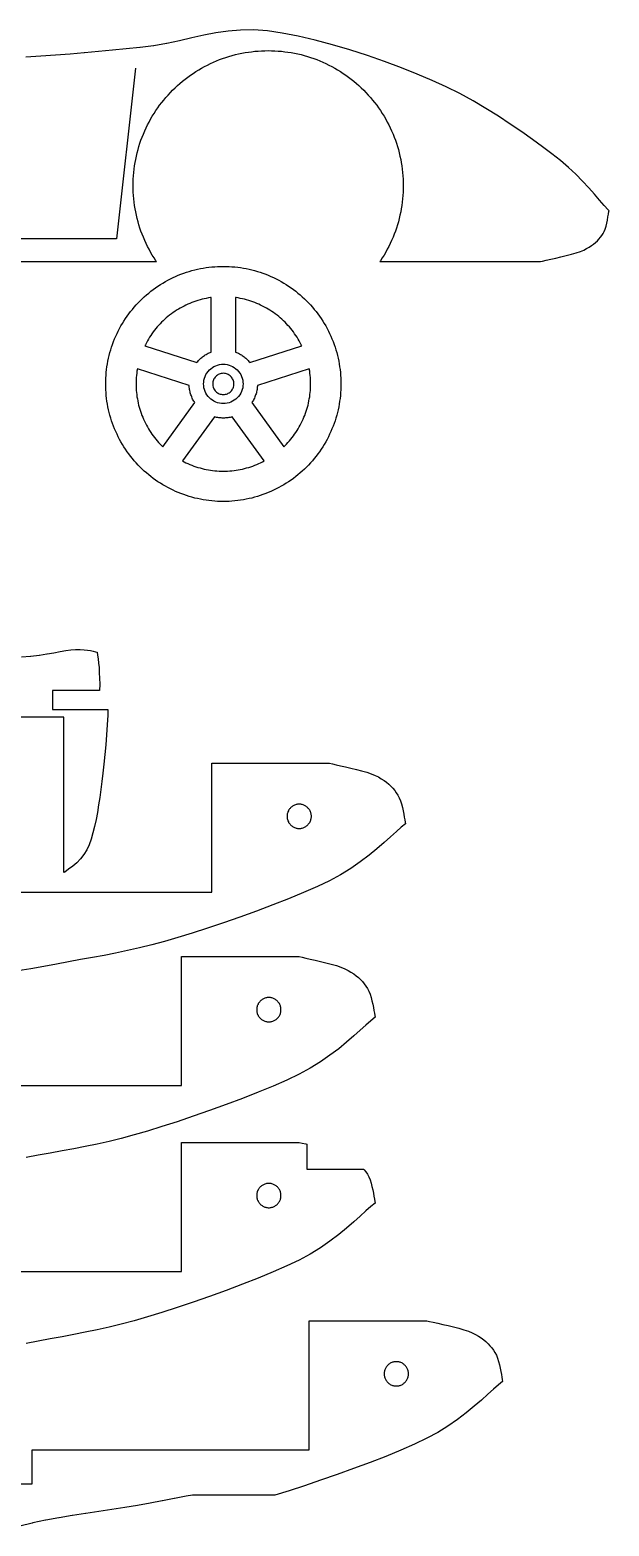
# Model space of a CAD drawing. Header units: metres. Extents: x 5 to 594, y 19 to 394.
# Drawn here: x 512 to 588.3, y 47.9 to 245.2 of the extents above; entities that cross this region are included whole.
import ezdxf

# ---------------------------------------------------------------- set-up
doc = ezdxf.new("R2010")
doc.units = ezdxf.units.M
doc.layers.add('CORTAR', color=1, linetype='Continuous')
doc.layers.add('GRABAR', color=5, linetype='Continuous')

msp = doc.modelspace()

# ---------------------------------------------------------------- linework, layer by layer
at = {"layer": 'CORTAR'}
for points in [[(448.13, 214.64), (528.69, 214.64), (528.61, 214.75), (528.37, 215.12), (528.14, 215.49), (527.92, 215.86), (527.71, 216.25), (527.51, 216.64), (527.32, 217.03), (527.14, 217.43), (526.97, 217.83), (526.8, 218.23), (526.65, 218.64), (526.51, 219.05), (526.38, 219.47), (526.26, 219.89), (526.14, 220.31), (526.04, 220.74), (525.95, 221.17), (525.87, 221.6), (525.8, 222.03), (525.74, 222.46), (525.7, 222.89), (525.66, 223.33), (525.63, 223.77), (525.62, 224.2), (525.61, 224.64), (525.62, 225.08), (525.63, 225.51), (525.66, 225.95), (525.7, 226.38), (525.74, 226.82), (525.8, 227.25), (525.87, 227.68), (525.95, 228.11), (526.04, 228.54), (526.14, 228.96), (526.26, 229.39), (526.38, 229.81), (526.51, 230.22), (526.65, 230.64), (526.8, 231.04), (526.97, 231.45), (527.14, 231.85), (527.32, 232.25), (527.51, 232.64), (527.71, 233.03), (527.92, 233.41), (528.14, 233.79), (528.37, 234.16), (528.61, 234.53), (528.86, 234.89), (529.11, 235.24), (529.38, 235.59), (529.65, 235.93), (529.93, 236.26), (530.22, 236.59), (530.52, 236.91), (530.82, 237.22), (531.14, 237.53), (531.46, 237.83), (531.78, 238.12), (532.12, 238.4), (532.46, 238.67), (532.81, 238.94), (533.16, 239.19), (533.52, 239.44), (533.89, 239.68), (534.26, 239.91), (534.64, 240.13), (535.02, 240.34), (535.41, 240.54), (535.8, 240.73), (536.2, 240.91), (536.6, 241.08), (537, 241.25), (537.41, 241.4), (537.83, 241.54), (538.24, 241.67), (538.66, 241.79), (539.09, 241.91), (539.51, 242.01), (539.94, 242.1), (540.37, 242.18), (540.8, 242.25), (541.23, 242.3), (541.67, 242.35), (542.1, 242.39), (542.54, 242.42), (542.97, 242.43), (543.41, 242.44), (543.85, 242.43), (544.28, 242.42), (544.72, 242.39), (545.16, 242.35), (545.59, 242.3), (546.02, 242.25), (546.45, 242.18), (546.88, 242.1), (547.31, 242.01), (547.74, 241.91), (548.16, 241.79), (548.58, 241.67), (548.99, 241.54), (549.41, 241.4), (549.82, 241.25), (550.22, 241.08), (550.62, 240.91), (551.02, 240.73), (551.41, 240.54), (551.8, 240.34), (552.18, 240.13), (552.56, 239.91), (552.93, 239.68), (553.3, 239.44), (553.66, 239.19), (554.01, 238.94), (554.36, 238.67), (554.7, 238.4), (555.04, 238.12), (555.36, 237.83), (555.68, 237.53), (556, 237.22), (556.3, 236.91), (556.6, 236.59), (556.89, 236.26), (557.17, 235.93), (557.44, 235.59), (557.71, 235.24), (557.96, 234.89), (558.21, 234.53), (558.45, 234.16), (558.68, 233.79), (558.9, 233.41), (559.11, 233.03), (559.31, 232.64), (559.5, 232.25), (559.68, 231.85), (559.86, 231.45), (560.02, 231.04), (560.17, 230.64), (560.31, 230.22), (560.44, 229.81), (560.57, 229.39), (560.68, 228.96), (560.78, 228.54), (560.87, 228.11), (560.95, 227.68), (561.02, 227.25), (561.08, 226.82), (561.13, 226.38), (561.16, 225.95), (561.19, 225.51), (561.21, 225.08), (561.21, 224.64), (561.21, 224.2), (561.19, 223.77), (561.16, 223.33), (561.13, 222.89), (561.08, 222.46), (561.02, 222.03), (560.95, 221.6), (560.87, 221.17), (560.78, 220.74), (560.68, 220.31), (560.57, 219.89), (560.44, 219.47), (560.31, 219.05), (560.17, 218.64), (560.02, 218.23), (559.86, 217.83), (559.68, 217.43), (559.5, 217.03), (559.31, 216.64), (559.11, 216.25), (558.9, 215.86), (558.68, 215.49), (558.45, 215.12), (558.21, 214.75), (558.13, 214.64), (579.29, 214.64), (579.54, 214.7), (579.56, 214.7), (580.06, 214.82), (580.06, 214.82), (580.65, 214.95), (581.3, 215.09), (581.99, 215.25), (582.69, 215.42), (583.37, 215.6), (584.01, 215.78), (584.56, 215.97), (585, 216.15), (585.37, 216.34), (585.72, 216.53), (586.03, 216.73), (586.3, 216.94), (586.56, 217.15), (586.79, 217.37), (587, 217.59), (587.19, 217.84), (587.38, 218.09), (587.55, 218.35), (587.69, 218.61), (587.81, 218.92), (587.93, 219.28), (588.03, 219.68), (588.12, 220.1), (588.19, 220.51), (588.26, 220.9), (588.32, 221.26), (588.32, 221.28), (588.33, 221.33), (588.24, 221.42), (588.22, 221.45), (588.22, 221.45), (587.7, 222.04), (587.69, 222.04), (587.09, 222.74), (586.42, 223.51), (585.67, 224.35), (584.85, 225.23), (583.95, 226.14), (582.98, 227.05), (581.93, 227.96), (580.81, 228.84), (579.57, 229.75), (578.24, 230.72), (576.82, 231.73), (575.32, 232.75), (573.75, 233.78), (572.11, 234.81), (570.41, 235.81), (568.66, 236.77), (566.86, 237.68), (565.01, 238.52), (563.05, 239.34), (560.96, 240.17), (558.75, 240.99), (556.48, 241.78), (554.18, 242.53), (551.87, 243.22), (549.59, 243.84), (547.38, 244.35), (545.27, 244.76), (543.3, 245.04), (541.49, 245.17), (539.77, 245.15), (538.12, 245.01), (536.52, 244.77), (534.93, 244.46), (533.33, 244.11), (531.72, 243.74), (531.71, 243.74), (530.07, 243.39), (530.03, 243.38), (528.35, 243.08), (528.3, 243.07), (526.54, 242.85), (526.51, 242.84), (524.7, 242.66), (524.7, 242.66), (522.88, 242.49), (522.88, 242.49), (521.05, 242.31), (521.04, 242.31), (519.19, 242.15), (519.18, 242.15), (517.31, 241.99), (517.3, 241.99), (515.4, 241.85), (515.39, 241.85), (513.46, 241.72), (513.45, 241.72), (511.49, 241.6)], [(510.9, 162.51), (512.09, 162.61), (512.14, 162.61), (513.22, 162.74), (513.26, 162.75), (514.25, 162.9), (514.27, 162.9), (515.17, 163.06), (515.18, 163.06), (516, 163.21), (516.74, 163.34), (517.41, 163.43), (518.04, 163.47), (518.63, 163.47), (519.16, 163.45), (519.61, 163.4), (520.01, 163.34), (520.35, 163.27), (520.66, 163.19), (520.89, 163.12), (520.94, 162.76), (521, 162.25), (521.06, 161.7), (521.12, 161.1), (521.16, 160.43), (521.2, 159.72), (521.21, 158.94), (521.2, 158.1), (521.2, 158.07), (515, 158.07), (515, 155.57), (522.3, 155.57), (522.26, 154.82), (522.19, 153.56), (522.1, 152.26), (522, 150.94), (521.89, 149.64), (521.77, 148.38), (521.64, 147.18), (521.5, 146.07), (521.36, 145.03), (521.21, 144), (521.06, 142.99), (520.9, 142.02), (520.73, 141.07), (520.53, 140.17), (520.32, 139.31), (520.08, 138.5), (519.81, 137.76), (519.5, 137.07), (519.13, 136.45), (518.69, 135.89), (518.19, 135.38), (517.66, 134.92), (517.12, 134.51), (516.6, 134.14), (516.5, 134.08), (516.5, 154.57), (492, 154.57)], [(499.5, 131.5), (536, 131.5), (536, 148.5), (551.5, 148.5), (551.87, 148.41), (552.36, 148.3), (552.95, 148.17), (553.61, 148.02), (554.31, 147.86), (555.03, 147.69), (555.73, 147.5), (556.4, 147.31), (556.99, 147.11), (557.5, 146.9), (557.93, 146.69), (558.32, 146.46), (558.68, 146.23), (559.01, 145.99), (559.31, 145.74), (559.59, 145.47), (559.84, 145.2), (560.08, 144.91), (560.29, 144.61), (560.5, 144.3), (560.69, 143.95), (560.84, 143.56), (560.98, 143.13), (561.09, 142.68), (561.19, 142.24), (561.27, 141.8), (561.34, 141.4), (561.4, 141.04), (561.45, 140.73), (561.5, 140.5), (560.95, 140.05), (560.3, 139.48), (559.55, 138.8), (558.7, 138.04), (557.75, 137.22), (557.75, 137.22), (556.7, 136.36), (555.55, 135.49), (554.3, 134.62), (552.95, 133.78), (551.5, 133), (549.89, 132.23), (548.08, 131.44), (546.11, 130.62), (544.03, 129.81), (541.88, 129), (539.69, 128.21), (537.52, 127.46), (535.4, 126.74), (533.38, 126.09), (531.5, 125.5), (529.74, 124.99), (528.06, 124.54), (526.44, 124.14), (524.86, 123.79), (523.31, 123.47), (521.78, 123.17), (520.25, 122.89), (518.7, 122.6), (517.12, 122.31), (515.5, 122), (513.83, 121.69), (512.13, 121.41), (510.41, 121.14)], [(495.5, 106), (532, 106), (532, 123), (547.5, 123), (547.87, 122.91), (548.36, 122.8), (548.95, 122.67), (549.61, 122.52), (550.31, 122.36), (551.03, 122.19), (551.73, 122), (552.4, 121.81), (552.99, 121.61), (553.5, 121.4), (553.93, 121.19), (554.32, 120.96), (554.68, 120.73), (555.01, 120.49), (555.31, 120.24), (555.59, 119.97), (555.84, 119.7), (556.08, 119.41), (556.29, 119.11), (556.5, 118.8), (556.69, 118.45), (556.84, 118.06), (556.98, 117.63), (557.09, 117.18), (557.19, 116.74), (557.27, 116.3), (557.34, 115.9), (557.4, 115.54), (557.45, 115.23), (557.5, 115), (556.95, 114.55), (556.3, 113.98), (555.55, 113.3), (554.7, 112.54), (553.75, 111.72), (553.75, 111.72), (552.7, 110.86), (551.55, 109.99), (550.3, 109.12), (548.95, 108.28), (547.5, 107.5), (545.89, 106.73), (544.08, 105.94), (542.11, 105.12), (540.03, 104.31), (537.88, 103.5), (535.69, 102.71), (533.52, 101.96), (531.4, 101.24), (529.38, 100.59), (527.5, 100), (525.74, 99.49), (524.06, 99.04), (522.44, 98.64), (520.86, 98.29), (519.31, 97.97), (517.78, 97.67), (516.25, 97.39), (514.7, 97.1), (513.12, 96.81), (511.5, 96.5)], [(495.5, 81.5), (532, 81.5), (532, 98.5), (547.5, 98.5), (547.87, 98.41), (548.36, 98.3), (548.5, 98.27), (548.5, 95), (556, 95), (556.08, 94.91), (556.29, 94.61), (556.5, 94.3), (556.69, 93.95), (556.84, 93.56), (556.98, 93.13), (557.09, 92.68), (557.19, 92.24), (557.27, 91.8), (557.34, 91.4), (557.4, 91.04), (557.45, 90.73), (557.5, 90.5), (556.95, 90.05), (556.3, 89.48), (555.55, 88.8), (554.7, 88.04), (553.75, 87.22), (552.7, 86.36), (551.55, 85.49), (551.55, 85.49), (550.3, 84.62), (548.95, 83.78), (547.5, 83), (545.89, 82.23), (544.08, 81.44), (542.11, 80.62), (540.03, 79.81), (537.88, 79), (535.69, 78.21), (533.52, 77.46), (531.4, 76.74), (529.38, 76.09), (527.5, 75.5), (525.74, 74.99), (524.06, 74.54), (522.44, 74.14), (520.86, 73.79), (519.31, 73.47), (517.78, 73.17), (516.25, 72.89), (514.7, 72.6), (513.12, 72.31), (511.5, 72)], [(432.3, 53.5), (512.3, 53.5), (512.3, 58), (548.8, 58), (548.8, 75), (564.3, 75), (564.67, 74.91), (565.16, 74.8), (565.75, 74.67), (566.41, 74.52), (567.11, 74.36), (567.83, 74.19), (568.53, 74), (569.19, 73.81), (569.79, 73.61), (570.3, 73.4), (570.73, 73.19), (571.12, 72.96), (571.48, 72.73), (571.81, 72.49), (572.11, 72.24), (572.39, 71.97), (572.64, 71.7), (572.87, 71.41), (573.09, 71.11), (573.3, 70.8), (573.48, 70.45), (573.64, 70.06), (573.78, 69.63), (573.89, 69.18), (573.99, 68.74), (574.07, 68.3), (574.14, 67.9), (574.19, 67.54), (574.25, 67.23), (574.3, 67), (573.75, 66.55), (573.1, 65.98), (572.35, 65.3), (571.5, 64.54), (570.55, 63.72), (569.5, 62.86), (568.35, 61.99), (567.1, 61.12), (565.75, 60.28), (564.3, 59.5), (562.69, 58.73), (560.87, 57.94), (558.91, 57.12), (556.83, 56.31), (554.67, 55.5), (552.49, 54.71), (550.32, 53.96), (548.2, 53.24), (546.18, 52.59), (544.3, 52), (533.42, 52), (532.59, 51.85), (531.05, 51.56), (531.04, 51.56), (529.47, 51.27), (529.45, 51.27), (527.84, 50.96), (527.84, 50.96), (526.2, 50.65), (524.53, 50.38), (522.83, 50.11), (521.11, 49.86), (519.37, 49.6), (519.35, 49.6), (517.62, 49.33), (517.59, 49.32), (515.87, 49.03), (515.83, 49.03), (514.13, 48.71), (514.07, 48.7), (512.4, 48.34), (512.33, 48.33), (510.7, 47.93)]]:
    msp.add_lwpolyline(points, dxfattribs=at)
for points in [[(552.98, 197.74), (552.96, 197.36), (552.93, 196.98), (552.88, 196.6), (552.83, 196.23), (552.77, 195.85), (552.7, 195.48), (552.62, 195.1), (552.54, 194.73), (552.44, 194.37), (552.33, 194), (552.22, 193.64), (552.09, 193.28), (551.96, 192.92), (551.82, 192.57), (551.67, 192.22), (551.51, 191.87), (551.34, 191.53), (551.17, 191.19), (550.99, 190.86), (550.79, 190.53), (550.6, 190.21), (550.39, 189.89), (550.17, 189.57), (549.95, 189.27), (549.72, 188.96), (549.48, 188.67), (549.24, 188.38), (548.98, 188.09), (548.73, 187.81), (548.46, 187.54), (548.19, 187.27), (547.91, 187.02), (547.62, 186.76), (547.33, 186.52), (547.04, 186.28), (546.73, 186.05), (546.43, 185.83), (546.11, 185.61), (545.79, 185.4), (545.47, 185.21), (545.14, 185.01), (544.81, 184.83), (544.47, 184.66), (544.13, 184.49), (543.78, 184.33), (543.43, 184.18), (543.08, 184.04), (542.72, 183.91), (542.36, 183.78), (542, 183.67), (541.63, 183.56), (541.27, 183.46), (540.9, 183.38), (540.52, 183.3), (540.15, 183.23), (539.77, 183.17), (539.4, 183.12), (539.02, 183.07), (538.64, 183.04), (538.26, 183.02), (537.88, 183), (537.5, 183), (537.12, 183), (536.74, 183.02), (536.36, 183.04), (535.98, 183.07), (535.6, 183.12), (535.23, 183.17), (534.85, 183.23), (534.48, 183.3), (534.1, 183.38), (533.73, 183.46), (533.37, 183.56), (533, 183.67), (532.64, 183.78), (532.28, 183.91), (531.92, 184.04), (531.57, 184.18), (531.22, 184.33), (530.87, 184.49), (530.53, 184.66), (530.19, 184.83), (529.86, 185.01), (529.53, 185.21), (529.21, 185.4), (528.89, 185.61), (528.57, 185.83), (528.27, 186.05), (527.96, 186.28), (527.67, 186.52), (527.38, 186.76), (527.09, 187.02), (526.81, 187.27), (526.54, 187.54), (526.27, 187.81), (526.02, 188.09), (525.76, 188.38), (525.52, 188.67), (525.28, 188.96), (525.05, 189.27), (524.83, 189.57), (524.61, 189.89), (524.4, 190.21), (524.21, 190.53), (524.01, 190.86), (523.83, 191.19), (523.66, 191.53), (523.49, 191.87), (523.33, 192.22), (523.18, 192.57), (523.04, 192.92), (522.91, 193.28), (522.78, 193.64), (522.67, 194), (522.56, 194.37), (522.46, 194.73), (522.38, 195.1), (522.3, 195.48), (522.23, 195.85), (522.17, 196.23), (522.12, 196.6), (522.07, 196.98), (522.04, 197.36), (522.02, 197.74), (522, 198.12), (522, 198.5), (522, 198.88), (522.02, 199.26), (522.04, 199.64), (522.07, 200.02), (522.12, 200.4), (522.17, 200.77), (522.23, 201.15), (522.3, 201.52), (522.38, 201.9), (522.46, 202.27), (522.56, 202.63), (522.67, 203), (522.78, 203.36), (522.91, 203.72), (523.04, 204.08), (523.18, 204.43), (523.33, 204.78), (523.49, 205.13), (523.66, 205.47), (523.83, 205.81), (524.01, 206.14), (524.21, 206.47), (524.4, 206.79), (524.61, 207.11), (524.83, 207.43), (525.05, 207.73), (525.28, 208.04), (525.52, 208.33), (525.76, 208.62), (526.02, 208.91), (526.27, 209.19), (526.54, 209.46), (526.81, 209.73), (527.09, 209.98), (527.38, 210.24), (527.67, 210.48), (527.96, 210.72), (528.27, 210.95), (528.57, 211.17), (528.89, 211.39), (529.21, 211.6), (529.53, 211.79), (529.86, 211.99), (530.19, 212.17), (530.53, 212.34), (530.87, 212.51), (531.22, 212.67), (531.57, 212.82), (531.92, 212.96), (532.28, 213.09), (532.64, 213.22), (533, 213.33), (533.37, 213.44), (533.73, 213.54), (534.1, 213.62), (534.48, 213.7), (534.85, 213.77), (535.23, 213.83), (535.6, 213.88), (535.98, 213.93), (536.36, 213.96), (536.74, 213.98), (537.12, 214), (537.5, 214), (537.88, 214), (538.26, 213.98), (538.64, 213.96), (539.02, 213.93), (539.4, 213.88), (539.77, 213.83), (540.15, 213.77), (540.52, 213.7), (540.9, 213.62), (541.27, 213.54), (541.63, 213.44), (542, 213.33), (542.36, 213.22), (542.72, 213.09), (543.08, 212.96), (543.43, 212.82), (543.78, 212.67), (544.13, 212.51), (544.47, 212.34), (544.81, 212.17), (545.14, 211.99), (545.47, 211.79), (545.79, 211.6), (546.11, 211.39), (546.43, 211.17), (546.73, 210.95), (547.04, 210.72), (547.33, 210.48), (547.62, 210.24), (547.91, 209.98), (548.19, 209.73), (548.46, 209.46), (548.73, 209.19), (548.98, 208.91), (549.24, 208.62), (549.48, 208.33), (549.72, 208.04), (549.95, 207.73), (550.17, 207.43), (550.39, 207.11), (550.6, 206.79), (550.79, 206.47), (550.99, 206.14), (551.17, 205.81), (551.34, 205.47), (551.51, 205.13), (551.67, 204.78), (551.82, 204.43), (551.96, 204.08), (552.09, 203.72), (552.22, 203.36), (552.33, 203), (552.44, 202.63), (552.54, 202.27), (552.62, 201.9), (552.7, 201.52), (552.77, 201.15), (552.83, 200.77), (552.88, 200.4), (552.93, 200.02), (552.96, 199.64), (552.98, 199.26), (553, 198.88), (553, 198.5), (553, 198.12), (552.98, 197.74)], [(533.99, 201.32), (534.02, 201.35), (534.12, 201.47), (534.22, 201.58), (534.32, 201.68), (534.42, 201.78), (534.53, 201.88), (534.65, 201.98), (534.76, 202.07), (534.88, 202.16), (535, 202.24), (535.12, 202.32), (535.25, 202.4), (535.38, 202.47), (535.51, 202.54), (535.64, 202.6), (535.78, 202.66), (535.9, 202.71), (535.9, 209.89), (535.81, 209.88), (535.53, 209.83), (535.26, 209.78), (534.98, 209.72), (534.71, 209.66), (534.43, 209.58), (534.16, 209.5), (533.89, 209.42), (533.63, 209.33), (533.36, 209.23), (533.1, 209.12), (532.84, 209.01), (532.58, 208.9), (532.33, 208.77), (532.08, 208.64), (531.83, 208.51), (531.59, 208.36), (531.35, 208.22), (531.11, 208.06), (530.88, 207.9), (530.65, 207.74), (530.42, 207.57), (530.2, 207.39), (529.99, 207.21), (529.78, 207.02), (529.57, 206.83), (529.37, 206.63), (529.17, 206.43), (528.98, 206.22), (528.79, 206.01), (528.61, 205.8), (528.43, 205.58), (528.26, 205.35), (528.1, 205.12), (527.94, 204.89), (527.78, 204.65), (527.64, 204.41), (527.49, 204.17), (527.36, 203.92), (527.23, 203.67), (527.16, 203.54), (533.99, 201.32)], [(539.1, 202.71), (539.22, 202.66), (539.36, 202.6), (539.49, 202.54), (539.62, 202.47), (539.75, 202.4), (539.88, 202.32), (540, 202.24), (540.12, 202.16), (540.24, 202.07), (540.35, 201.98), (540.47, 201.88), (540.58, 201.78), (540.68, 201.68), (540.78, 201.58), (540.88, 201.47), (540.98, 201.35), (541.01, 201.32), (547.84, 203.54), (547.77, 203.67), (547.64, 203.92), (547.51, 204.17), (547.36, 204.41), (547.22, 204.65), (547.06, 204.89), (546.9, 205.12), (546.74, 205.35), (546.57, 205.58), (546.39, 205.8), (546.21, 206.01), (546.02, 206.22), (545.83, 206.43), (545.63, 206.63), (545.43, 206.83), (545.22, 207.02), (545.01, 207.21), (544.8, 207.39), (544.58, 207.57), (544.35, 207.74), (544.12, 207.9), (543.89, 208.06), (543.65, 208.22), (543.41, 208.36), (543.17, 208.51), (542.92, 208.64), (542.67, 208.77), (542.42, 208.9), (542.16, 209.01), (541.9, 209.12), (541.64, 209.23), (541.37, 209.33), (541.11, 209.42), (540.84, 209.5), (540.57, 209.58), (540.29, 209.66), (540.02, 209.72), (539.74, 209.78), (539.47, 209.83), (539.19, 209.88), (539.1, 209.89), (539.1, 202.71)], [(533.73, 196.04), (533.68, 196.12), (533.6, 196.25), (533.53, 196.38), (533.46, 196.51), (533.4, 196.64), (533.34, 196.78), (533.29, 196.91), (533.24, 197.05), (533.19, 197.19), (533.15, 197.34), (533.12, 197.48), (533.09, 197.62), (533.06, 197.77), (533.04, 197.91), (533.02, 198.06), (533.01, 198.21), (533.01, 198.28), (526.18, 200.5), (526.17, 200.47), (526.12, 200.19), (526.09, 199.91), (526.06, 199.63), (526.03, 199.35), (526.01, 199.06), (526, 198.78), (526, 198.5), (526, 198.22), (526.01, 197.94), (526.03, 197.65), (526.06, 197.37), (526.09, 197.09), (526.12, 196.81), (526.17, 196.53), (526.22, 196.26), (526.28, 195.98), (526.34, 195.71), (526.42, 195.43), (526.5, 195.16), (526.58, 194.89), (526.67, 194.63), (526.77, 194.36), (526.88, 194.1), (526.99, 193.84), (527.1, 193.58), (527.23, 193.33), (527.36, 193.08), (527.49, 192.83), (527.64, 192.59), (527.78, 192.35), (527.94, 192.11), (528.1, 191.88), (528.26, 191.65), (528.43, 191.42), (528.61, 191.2), (528.79, 190.99), (528.98, 190.78), (529.17, 190.57), (529.37, 190.37), (529.51, 190.23), (533.73, 196.04)], [(538.89, 198.64), (538.87, 198.77), (538.84, 198.91), (538.79, 199.04), (538.73, 199.16), (538.66, 199.28), (538.58, 199.39), (538.49, 199.49), (538.39, 199.58), (538.28, 199.66), (538.16, 199.73), (538.04, 199.79), (537.91, 199.84), (537.77, 199.87), (537.64, 199.89), (537.5, 199.9), (537.36, 199.89), (537.23, 199.87), (537.09, 199.84), (536.96, 199.79), (536.84, 199.73), (536.72, 199.66), (536.61, 199.58), (536.51, 199.49), (536.42, 199.39), (536.34, 199.28), (536.27, 199.16), (536.21, 199.04), (536.16, 198.91), (536.13, 198.77), (536.11, 198.64), (536.1, 198.5), (536.11, 198.36), (536.13, 198.23), (536.16, 198.09), (536.21, 197.96), (536.27, 197.84), (536.34, 197.72), (536.42, 197.61), (536.51, 197.51), (536.61, 197.42), (536.72, 197.34), (536.84, 197.27), (536.96, 197.21), (537.09, 197.16), (537.23, 197.13), (537.36, 197.11), (537.5, 197.1), (537.64, 197.11), (537.77, 197.13), (537.91, 197.16), (538.04, 197.21), (538.16, 197.27), (538.28, 197.34), (538.39, 197.42), (538.49, 197.51), (538.58, 197.61), (538.66, 197.72), (538.73, 197.84), (538.79, 197.96), (538.84, 198.09), (538.87, 198.23), (538.89, 198.36), (538.9, 198.5), (538.89, 198.64)], [(549, 198.5), (549, 198.78), (548.99, 199.06), (548.97, 199.35), (548.94, 199.63), (548.91, 199.91), (548.88, 200.19), (548.83, 200.47), (548.82, 200.5), (541.99, 198.28), (541.99, 198.21), (541.98, 198.06), (541.96, 197.91), (541.94, 197.77), (541.91, 197.62), (541.88, 197.48), (541.85, 197.34), (541.81, 197.19), (541.76, 197.05), (541.71, 196.91), (541.66, 196.78), (541.6, 196.64), (541.54, 196.51), (541.47, 196.38), (541.4, 196.25), (541.32, 196.12), (541.27, 196.04), (545.49, 190.23), (545.63, 190.37), (545.83, 190.57), (546.02, 190.78), (546.21, 190.99), (546.39, 191.2), (546.57, 191.42), (546.74, 191.65), (546.9, 191.88), (547.06, 192.11), (547.22, 192.35), (547.36, 192.59), (547.51, 192.83), (547.64, 193.08), (547.77, 193.33), (547.9, 193.58), (548.01, 193.84), (548.12, 194.1), (548.23, 194.36), (548.33, 194.63), (548.42, 194.89), (548.5, 195.16), (548.58, 195.43), (548.66, 195.71), (548.72, 195.98), (548.78, 196.26), (548.83, 196.53), (548.88, 196.81), (548.91, 197.09), (548.94, 197.37), (548.97, 197.65), (548.99, 197.94), (549, 198.22), (549, 198.5)], [(538.68, 194.16), (538.66, 194.15), (538.52, 194.12), (538.38, 194.09), (538.23, 194.06), (538.09, 194.04), (537.94, 194.02), (537.79, 194.01), (537.65, 194), (537.5, 194), (537.35, 194), (537.21, 194.01), (537.06, 194.02), (536.91, 194.04), (536.77, 194.06), (536.62, 194.09), (536.48, 194.12), (536.34, 194.15), (536.32, 194.16), (532.1, 188.35), (532.33, 188.23), (532.58, 188.1), (532.84, 187.99), (533.1, 187.88), (533.36, 187.77), (533.63, 187.67), (533.89, 187.58), (534.16, 187.5), (534.43, 187.42), (534.71, 187.34), (534.98, 187.28), (535.26, 187.22), (535.53, 187.17), (535.81, 187.12), (536.09, 187.09), (536.37, 187.06), (536.65, 187.03), (536.94, 187.01), (537.22, 187), (537.5, 187), (537.78, 187), (538.06, 187.01), (538.35, 187.03), (538.63, 187.06), (538.91, 187.09), (539.19, 187.12), (539.47, 187.17), (539.74, 187.22), (540.02, 187.28), (540.29, 187.34), (540.57, 187.42), (540.84, 187.5), (541.11, 187.58), (541.37, 187.67), (541.64, 187.77), (541.9, 187.88), (542.16, 187.99), (542.42, 188.1), (542.67, 188.23), (542.9, 188.35), (538.68, 194.16)], [(545.93, 141.19), (545.95, 141.09), (545.98, 140.99), (546.02, 140.89), (546.07, 140.79), (546.11, 140.7), (546.17, 140.61), (546.23, 140.53), (546.3, 140.45), (546.37, 140.37), (546.45, 140.3), (546.53, 140.23), (546.61, 140.17), (546.7, 140.11), (546.79, 140.07), (546.89, 140.02), (546.99, 139.98), (547.09, 139.95), (547.19, 139.93), (547.29, 139.91), (547.4, 139.9), (547.5, 139.9), (547.6, 139.9), (547.71, 139.91), (547.81, 139.93), (547.91, 139.95), (548.01, 139.98), (548.11, 140.02), (548.21, 140.07), (548.3, 140.11), (548.39, 140.17), (548.47, 140.23), (548.55, 140.3), (548.63, 140.37), (548.7, 140.45), (548.77, 140.53), (548.83, 140.61), (548.89, 140.7), (548.93, 140.79), (548.98, 140.89), (549.02, 140.99), (549.05, 141.09), (549.07, 141.19), (549.09, 141.29), (549.1, 141.4), (549.1, 141.5), (549.1, 141.6), (549.09, 141.71), (549.07, 141.81), (549.05, 141.91), (549.02, 142.01), (548.98, 142.11), (548.93, 142.21), (548.89, 142.3), (548.83, 142.39), (548.77, 142.47), (548.7, 142.55), (548.63, 142.63), (548.55, 142.7), (548.47, 142.77), (548.39, 142.83), (548.3, 142.89), (548.21, 142.93), (548.11, 142.98), (548.01, 143.02), (547.91, 143.05), (547.81, 143.07), (547.71, 143.09), (547.6, 143.1), (547.5, 143.1), (547.4, 143.1), (547.29, 143.09), (547.19, 143.07), (547.09, 143.05), (546.99, 143.02), (546.89, 142.98), (546.79, 142.93), (546.7, 142.89), (546.61, 142.83), (546.53, 142.77), (546.45, 142.7), (546.37, 142.63), (546.3, 142.55), (546.23, 142.47), (546.17, 142.39), (546.11, 142.3), (546.07, 142.21), (546.02, 142.11), (545.98, 142.01), (545.95, 141.91), (545.93, 141.81), (545.91, 141.71), (545.9, 141.6), (545.9, 141.5), (545.9, 141.4), (545.91, 141.29), (545.93, 141.19)], [(541.93, 115.69), (541.95, 115.59), (541.98, 115.49), (542.02, 115.39), (542.07, 115.29), (542.11, 115.2), (542.17, 115.11), (542.23, 115.03), (542.3, 114.95), (542.37, 114.87), (542.45, 114.8), (542.53, 114.73), (542.61, 114.67), (542.7, 114.61), (542.79, 114.57), (542.89, 114.52), (542.99, 114.48), (543.09, 114.45), (543.19, 114.43), (543.29, 114.41), (543.4, 114.4), (543.5, 114.4), (543.6, 114.4), (543.71, 114.41), (543.81, 114.43), (543.91, 114.45), (544.01, 114.48), (544.11, 114.52), (544.21, 114.57), (544.3, 114.61), (544.39, 114.67), (544.47, 114.73), (544.55, 114.8), (544.63, 114.87), (544.7, 114.95), (544.77, 115.03), (544.83, 115.11), (544.89, 115.2), (544.93, 115.29), (544.98, 115.39), (545.02, 115.49), (545.05, 115.59), (545.07, 115.69), (545.09, 115.79), (545.1, 115.9), (545.1, 116), (545.1, 116.1), (545.09, 116.21), (545.07, 116.31), (545.05, 116.41), (545.02, 116.51), (544.98, 116.61), (544.93, 116.71), (544.89, 116.8), (544.83, 116.89), (544.77, 116.97), (544.7, 117.05), (544.63, 117.13), (544.55, 117.2), (544.47, 117.27), (544.39, 117.33), (544.3, 117.39), (544.21, 117.43), (544.11, 117.48), (544.01, 117.52), (543.91, 117.55), (543.81, 117.57), (543.71, 117.59), (543.6, 117.6), (543.5, 117.6), (543.4, 117.6), (543.29, 117.59), (543.19, 117.57), (543.09, 117.55), (542.99, 117.52), (542.89, 117.48), (542.79, 117.43), (542.7, 117.39), (542.61, 117.33), (542.53, 117.27), (542.45, 117.2), (542.37, 117.13), (542.3, 117.05), (542.23, 116.97), (542.17, 116.89), (542.11, 116.8), (542.07, 116.71), (542.02, 116.61), (541.98, 116.51), (541.95, 116.41), (541.93, 116.31), (541.91, 116.21), (541.9, 116.1), (541.9, 116), (541.9, 115.9), (541.91, 115.79), (541.93, 115.69)], [(541.93, 91.19), (541.95, 91.09), (541.98, 90.99), (542.02, 90.89), (542.07, 90.79), (542.11, 90.7), (542.17, 90.61), (542.23, 90.53), (542.3, 90.45), (542.37, 90.37), (542.45, 90.3), (542.53, 90.23), (542.61, 90.17), (542.7, 90.11), (542.79, 90.07), (542.89, 90.02), (542.99, 89.98), (543.09, 89.95), (543.19, 89.93), (543.29, 89.91), (543.4, 89.9), (543.5, 89.9), (543.6, 89.9), (543.71, 89.91), (543.81, 89.93), (543.91, 89.95), (544.01, 89.98), (544.11, 90.02), (544.21, 90.07), (544.3, 90.11), (544.39, 90.17), (544.47, 90.23), (544.55, 90.3), (544.63, 90.37), (544.7, 90.45), (544.77, 90.53), (544.83, 90.61), (544.89, 90.7), (544.93, 90.79), (544.98, 90.89), (545.02, 90.99), (545.05, 91.09), (545.07, 91.19), (545.09, 91.29), (545.1, 91.4), (545.1, 91.5), (545.1, 91.6), (545.09, 91.71), (545.07, 91.81), (545.05, 91.91), (545.02, 92.01), (544.98, 92.11), (544.93, 92.21), (544.89, 92.3), (544.83, 92.39), (544.77, 92.47), (544.7, 92.55), (544.63, 92.63), (544.55, 92.7), (544.47, 92.77), (544.39, 92.83), (544.3, 92.89), (544.21, 92.93), (544.11, 92.98), (544.01, 93.02), (543.91, 93.05), (543.81, 93.07), (543.71, 93.09), (543.6, 93.1), (543.5, 93.1), (543.4, 93.1), (543.29, 93.09), (543.19, 93.07), (543.09, 93.05), (542.99, 93.02), (542.89, 92.98), (542.79, 92.93), (542.7, 92.89), (542.61, 92.83), (542.53, 92.77), (542.45, 92.7), (542.37, 92.63), (542.3, 92.55), (542.23, 92.47), (542.17, 92.39), (542.11, 92.3), (542.07, 92.21), (542.02, 92.11), (541.98, 92.01), (541.95, 91.91), (541.93, 91.81), (541.91, 91.71), (541.9, 91.6), (541.9, 91.5), (541.9, 91.4), (541.91, 91.29), (541.93, 91.19)], [(558.73, 67.69), (558.75, 67.59), (558.78, 67.49), (558.82, 67.39), (558.86, 67.29), (558.91, 67.2), (558.97, 67.11), (559.03, 67.03), (559.1, 66.95), (559.17, 66.87), (559.24, 66.8), (559.32, 66.73), (559.41, 66.67), (559.5, 66.61), (559.59, 66.57), (559.69, 66.52), (559.78, 66.48), (559.88, 66.45), (559.99, 66.43), (560.09, 66.41), (560.19, 66.4), (560.3, 66.4), (560.4, 66.4), (560.51, 66.41), (560.61, 66.43), (560.71, 66.45), (560.81, 66.48), (560.91, 66.52), (561.01, 66.57), (561.1, 66.61), (561.19, 66.67), (561.27, 66.73), (561.35, 66.8), (561.43, 66.87), (561.5, 66.95), (561.57, 67.03), (561.63, 67.11), (561.68, 67.2), (561.73, 67.29), (561.78, 67.39), (561.81, 67.49), (561.84, 67.59), (561.87, 67.69), (561.88, 67.79), (561.9, 67.9), (561.9, 68), (561.9, 68.1), (561.88, 68.21), (561.87, 68.31), (561.84, 68.41), (561.81, 68.51), (561.78, 68.61), (561.73, 68.71), (561.68, 68.8), (561.63, 68.89), (561.57, 68.97), (561.5, 69.05), (561.43, 69.13), (561.35, 69.2), (561.27, 69.27), (561.19, 69.33), (561.1, 69.39), (561.01, 69.43), (560.91, 69.48), (560.81, 69.52), (560.71, 69.55), (560.61, 69.57), (560.51, 69.59), (560.4, 69.6), (560.3, 69.6), (560.19, 69.6), (560.09, 69.59), (559.99, 69.57), (559.88, 69.55), (559.78, 69.52), (559.69, 69.48), (559.59, 69.43), (559.5, 69.39), (559.41, 69.33), (559.32, 69.27), (559.24, 69.2), (559.17, 69.13), (559.1, 69.05), (559.03, 68.97), (558.97, 68.89), (558.91, 68.8), (558.86, 68.71), (558.82, 68.61), (558.78, 68.51), (558.75, 68.41), (558.73, 68.31), (558.71, 68.21), (558.7, 68.1), (558.7, 68), (558.7, 67.9), (558.71, 67.79), (558.73, 67.69)]]:
    msp.add_lwpolyline(points, close=True, dxfattribs=at)
at = {"layer": 'GRABAR'}
msp.add_lwpolyline([(525.91, 240.14), (523.41, 217.64), (490.41, 217.64)], dxfattribs=at)
msp.add_lwpolyline([(540.1, 198.5), (540.09, 198.25), (540.05, 197.99), (539.99, 197.75), (539.9, 197.51), (539.79, 197.27), (539.66, 197.06), (539.51, 196.85), (539.34, 196.66), (539.15, 196.49), (538.94, 196.34), (538.73, 196.21), (538.49, 196.1), (538.25, 196.01), (538.01, 195.95), (537.75, 195.91), (537.5, 195.9), (537.25, 195.91), (536.99, 195.95), (536.75, 196.01), (536.51, 196.1), (536.27, 196.21), (536.06, 196.34), (535.85, 196.49), (535.66, 196.66), (535.49, 196.85), (535.34, 197.06), (535.21, 197.27), (535.1, 197.51), (535.01, 197.75), (534.95, 197.99), (534.91, 198.25), (534.9, 198.5), (534.91, 198.75), (534.95, 199.01), (535.01, 199.25), (535.1, 199.49), (535.21, 199.73), (535.34, 199.94), (535.49, 200.15), (535.66, 200.34), (535.85, 200.51), (536.06, 200.66), (536.27, 200.79), (536.51, 200.9), (536.75, 200.99), (536.99, 201.05), (537.25, 201.09), (537.5, 201.1), (537.75, 201.09), (538.01, 201.05), (538.25, 200.99), (538.49, 200.9), (538.73, 200.79), (538.94, 200.66), (539.15, 200.51), (539.34, 200.34), (539.51, 200.15), (539.66, 199.94), (539.79, 199.73), (539.9, 199.49), (539.99, 199.25), (540.05, 199.01), (540.09, 198.75), (540.1, 198.5)], close=True, dxfattribs=at)

doc.saveas('drawing.dxf')
